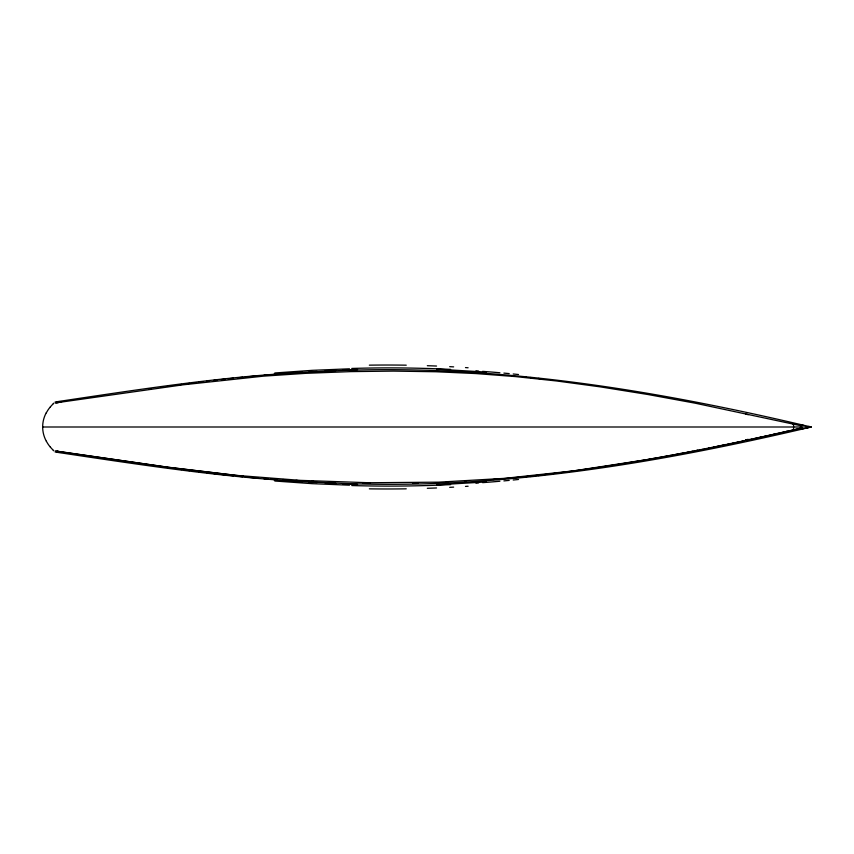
<?xml version="1.0" encoding="UTF-8"?>
<svg xmlns="http://www.w3.org/2000/svg" width="854" height="854" viewBox="0 0 854 854"><rect width="100%" height="100%" fill="white"/><g stroke="black" fill="none" stroke-linecap="round" stroke-linejoin="round"><path stroke-width="1.28" d="M801.009 425.954L802.13 424.908L801.191 424.908M46.276 412.856L47.888 410.176A37.352 37.341 0 0 1 50.226 407.027M50.375 406.856L52.66 404.337M52.82 404.177L53.962 403.067M55.126 401.988C141.529 389.072 228.253 375.493 315.713 371.8C479.959 361.882 643.638 387.673 803.08 425.121M808.396 427.662C651.068 464.619 489.769 491.285 327.626 482.702C236.152 479.67 145.34 465.526 55.126 452.012M806.881 428.014L811.3 427L802.589 425.014M800.892 428.121L786.78 431.473M801.191 429.092L803.08 428.879M784.121 431.91L778.165 433.405M786.747 431.323L779.67 433.074M784.047 432.092L789.384 430.726M789.502 430.854L801.885 428.046L802.13 429.092M777.321 433.437L772.123 434.75M779.414 432.967L773.639 434.419M770.511 434.953L771.557 434.718M773.649 434.259L769.283 435.38M765.269 436.106L766.316 435.882M768.419 435.412L763.956 436.554M766.625 435.967L769.988 435.07M759.505 437.365L761.085 437.024M762.654 436.682L757.701 437.91M761.298 437.131L764.746 436.223M757.413 437.824L750.912 439.383M758.982 437.483L753.175 438.892M748.51 439.746L749.556 439.522M751.648 439.073L742.745 440.974M745.894 440.301L747.987 439.853M737.504 442.084L740.13 441.529M739.831 441.742L742.222 441.08M741.603 441.369L744.122 440.835M745.606 439.874L748.211 439.33M732.273 443.183L734.888 442.628M734.483 442.863L736.458 442.297M736.148 442.511L738.593 441.998M729.647 443.728L725.452 444.742M728.964 444.016L731.227 443.397M730.768 443.642L733.543 443.066M722.836 445.137L725.985 444.486M727.192 444.379L728.74 444.059M717.606 446.204L720.178 445.82M720.221 445.671L722.313 445.244M721.833 445.489L723.733 445.094M714.766 446.92L711.318 447.485M714.979 446.738L716.73 446.525M716.559 446.418L719.164 446.034M708.703 448.008L711.275 447.624M713.005 447.282L714.371 447.005M704.507 448.841L706.055 448.67M706.077 448.531L707.881 448.307M708.169 448.115L710.133 447.859M700.312 449.674L703.141 449.247M702.938 449.151L705.329 448.82M696.127 450.496L697.803 450.293M697.697 450.186L699.554 449.951M699.266 449.877L701.337 449.61M691.932 451.307L694.665 450.912M694.558 450.795L697.451 450.368M688.271 452.012L691.238 451.574M689.872 451.83L687.748 452.118M690.886 451.51L693.288 451.179M684.075 452.812L686.488 452.481M686.168 452.417L688.175 452.161M680.414 453.506L683.125 453.122M682.506 453.111L685.805 452.609M678.428 453.997L672.034 455.075M679.763 453.752L675.695 454.392M679.368 453.709L681.78 453.367M668.362 455.748L674.436 454.744M671.105 455.353L666.793 456.036M664.7 456.41L667.785 455.961M663.793 456.676L648.453 459.303M663.12 456.698L666.451 456.207M662.469 456.922C606.287 466.786 549.795 475.251 492.875 479.489M647.866 459.495L573.707 470.853L505.066 478.325L438.689 482.158L369.387 482.745L300.491 480.375L235.928 475.336L166.37 466.989L55.446 451.083L58.147 451.275M148.703 389.05L151.339 388.666M160.584 387.342L163.231 386.969M167.192 386.414L169.829 386.051M179.084 384.791L181.731 384.439M185.702 383.916L189.663 383.403M193.634 382.891L196.281 382.56M198.929 382.229L202.9 381.727M538.201 475.571L540.849 475.24M206.881 381.258L209.529 380.937M213.5 380.468L217.471 380.009M530.249 476.489L532.907 476.18M221.453 379.55L225.435 379.112M228.082 378.813L233.388 378.247M522.296 477.354L526.277 476.927M237.369 377.831L242.675 377.287M245.333 377.02L258.613 375.749M263.929 375.28L267.91 374.927M273.227 374.479L277.219 374.148M274.807 372.974L312.126 370.337L349.446 368.811M283.87 373.636L290.52 373.155M486.289 481.912L436.533 484.891M295.836 372.782L302.497 372.344M56.738 401.732L57.592 401.679M309.148 371.938L317.144 371.49M58.147 402.725L55.446 402.917L182.937 384.834L263.608 376.144L305.775 373.337L350.78 371.618L393.363 371.106L436.031 371.757L475.924 373.572L515.635 376.603L556.541 380.969L600.149 386.851L647.866 394.505L695.017 403.163L801.885 425.954M465.11 481.282L466.156 481.218M57.891 401.668L59.865 401.604M325.128 371.084L335.793 370.625M447.827 482.083L446.258 482.147M343.137 370.028L357.58 369.568M61.979 452.374L60.239 452.396M342.454 370.369L351.795 370.07M418.492 482.937L412.728 483.033M60.164 401.604L61.979 401.626M801.255 428.046L801.885 428.046L801.009 428.046M792.619 424.064L793.579 424.064L793.579 429.936L792.619 429.936M792.907 424.064L793.579 424.064M808.845 426.626L809.656 426.626L809.656 427.374L808.845 427.374M42.7 427L811.3 427M793.441 429.936L792.79 429.925M370.294 483.044L362.961 482.937M59.865 452.396L57.965 452.332M357.58 484.431L343.137 483.972M342.454 483.631L351.795 483.93M349.446 485.189L312.126 483.663L274.807 481.026M334.16 482.179L331.533 482.083M335.793 483.375L325.128 482.916M436.533 369.109L486.289 372.088M313.728 481.336L311.625 481.229M317.144 482.51L309.148 482.062M57.592 452.321L56.77 452.268M297.491 480.471L295.911 480.375M295.836 481.218L302.497 481.656M282.823 479.532L283.87 479.606M290.52 480.845L283.87 480.364M270.771 478.646L271.818 478.731M273.227 479.521L277.219 479.852M263.929 478.72L267.91 479.073M258.613 478.251L245.333 476.98M243.529 476.276L169.668 467.512L57.496 451.243M242.675 476.713L237.369 476.169M233.388 475.753L228.082 475.187M522.296 376.646L526.277 377.073M221.453 474.45L225.435 474.888M530.249 377.511L532.907 377.82M213.5 473.532L217.471 473.991M206.881 472.742L209.529 473.063M538.201 378.429L540.849 378.76M193.634 471.109L196.281 471.44M198.929 471.771L202.9 472.273M185.702 470.084L189.663 470.597M179.084 469.209L181.731 469.561M167.192 467.586L169.829 467.949M160.584 466.658L163.231 467.031M148.703 464.95L151.339 465.334M745.606 414.126L748.211 414.67M808.77 426.424L809.72 426.637M53.877 450.859L52.895 449.898M52.66 449.663L50.375 447.144M46.308 441.198L47.888 443.824A37.352 37.341 0 0 0 50.226 446.973M46.18 440.952A29.709 29.698 0 0 1 46.18 412.909M468.109 486.236A1158.921 1118.612 2.8 0 1 465.483 486.406M453.645 487.122A1158.921 1118.612 2.8 0 1 449.706 487.335M436.543 487.954A1158.921 1118.612 2.8 0 1 427.32 488.296M406.248 488.819A1158.921 1118.612 2.8 0 1 369.344 488.84M518.506 479.478A1241.353 1216.374 4.4 0 1 513.201 480.012M509.208 480.396A1241.353 1216.374 4.4 0 1 503.892 480.898M499.9 481.25A1241.353 1216.374 4.4 0 1 482.595 482.649M478.592 482.937A1241.353 1216.374 4.4 0 1 475.934 483.129M450.592 484.613A1241.353 1216.374 4.4 0 1 351.741 485.552M369.344 365.16A1158.921 1118.612 -2.8 0 1 406.248 365.181M427.32 365.704A1158.921 1118.612 -2.8 0 1 436.543 366.046M449.706 366.665A1158.921 1118.612 -2.8 0 1 453.645 366.878M465.483 367.594A1158.921 1118.612 -2.8 0 1 468.109 367.764M351.741 368.448A1241.353 1216.374 -4.4 0 1 450.592 369.387M475.934 370.871A1241.353 1216.374 -4.4 0 1 478.592 371.063M482.595 371.351A1241.353 1216.374 -4.4 0 1 499.9 372.75M503.892 373.102A1241.353 1216.374 -4.4 0 1 509.208 373.604M513.201 373.988A1241.353 1216.374 -4.4 0 1 518.506 374.522"/></g></svg>
